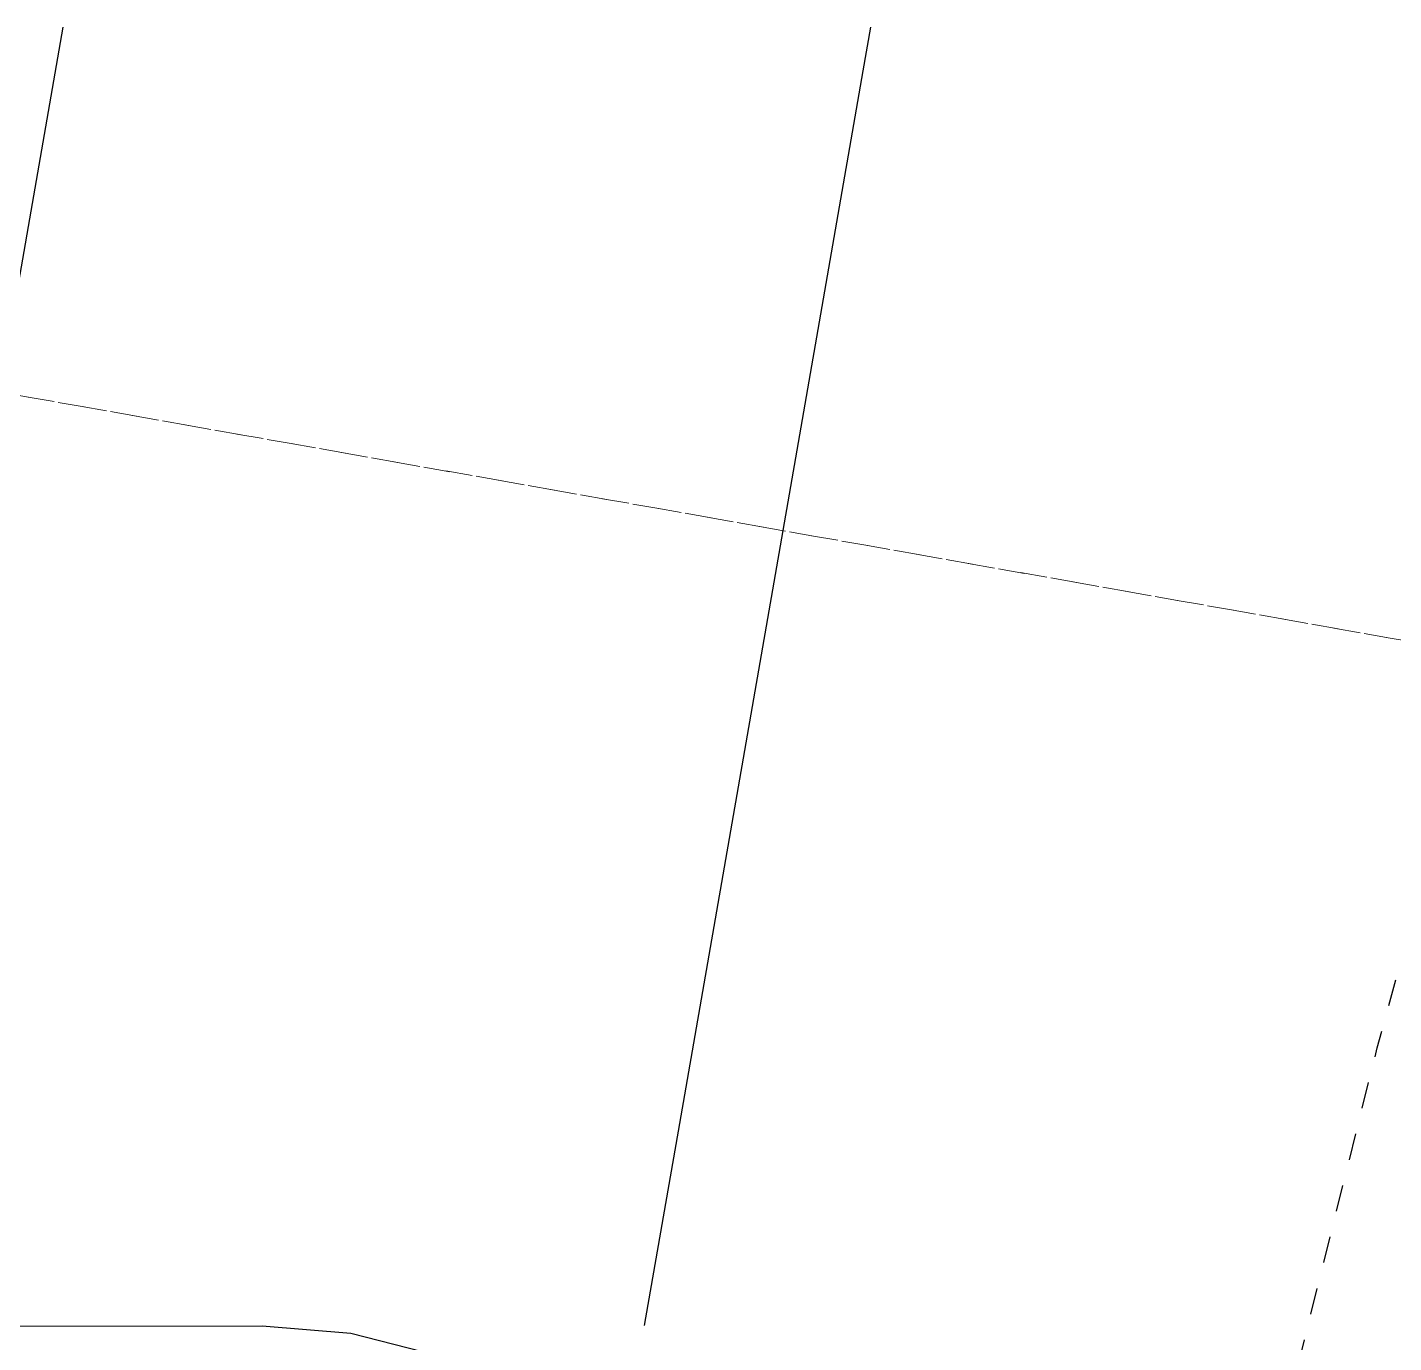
# Model space of a CAD drawing. Header units: metres. Extents: x -1147 to -802, y 5 to 567.
# Drawn here: x -1032.06 to -1026.91, y 548.46 to 553.42 of the extents above; entities that cross this region are included whole.
import ezdxf

# ---------------------------------------------------------------- set-up
doc = ezdxf.new("R2010")
doc.units = ezdxf.units.M
doc.linetypes.add('IMPORT-BDYS-Boundary _3_', pattern=[0.01, 0.009, -0.001])
doc.linetypes.add('IMPORT-LNMK-LineTurn _3_', pattern=[0.0012, 0.0006, -0.0006])

# ---------------------------------------------------------------- blocks, each defined once
blk = doc.blocks.new('T2DPAA-T2D-PWA-SU-M2D-000001_dwg-40815111-DRG-2873010 - GENERAL ARRANGEMENT PLAN')
at = {"color": 254, "linetype": 'IMPORT-BDYS-Boundary _3_', "lineweight": 18, "true_color": 0xe1e1e1}
blk.add_line((-83.1472, 1186.2419), (-81.9249, 1171.8359), dxfattribs=at)
at = {"color": 254, "linetype": 'IMPORT-BDYS-Boundary _3_', "lineweight": 18, "true_color": 0xe1e1e1, "flags": 128}
blk.add_lwpolyline([(-79.3765, 1172.0534), (-81.9249, 1171.8359), (-83.1472, 1186.2419)], dxfattribs=at)
blk = doc.blocks.new('T2DPAA-T2D-PWA-SU-M2D-000100_Survey_rvt-1-DRG-2873010 - GENERAL ARRANGEMENT PLAN')
at = {"color": 254, "lineweight": 18, "true_color": 0xe1e1e1, "rotation": 75.11694444444437}
blk.add_blockref('T2DPAA-T2D-PWA-SU-M2D-000001_dwg-40815111-DRG-2873010 - GENERAL ARRANGEMENT PLAN', (27.4325, 329.0961), dxfattribs=at)
blk = doc.blocks.new('T2DPAA-T2D-C3S-RW-M2D-100010_dwg-40802999-DRG-2873010 - GENERAL ARRANGEMENT PLAN')
at = {"color": 9, "lineweight": 25, "true_color": 0xc3c3c3, "flags": 128}
for points in [[(54.5501, -592.6044), (54.8079, -593.5706), (54.8714, -593.8088), (55.5793, -596.4626), (55.6383, -596.7926), (55.6413, -597.1278), (55.5882, -597.4589), (55.5723, -597.5193), (55.473, -597.7936), (55.3006, -598.1029), (55.1168, -598.3276)], [(55.1659, -594.9128), (57.0048, -594.7519), (58.5034, -594.6208), (60.1176, -594.4796)], [(55.9509, -597.8556), (56.7213, -597.7882), (59.2884, -597.5636), (60.7336, -597.4372), (60.8998, -597.4226)]]:
    blk.add_lwpolyline(points, dxfattribs=at)
at = {"color": 9, "linetype": 'IMPORT-LNMK-LineTurn _3_', "lineweight": 25, "true_color": 0xc3c3c3, "flags": 128}
blk.add_lwpolyline([(55.6376, -600.2873), (57.6723, -600.2563), (60.1722, -600.2688), (60.6001, -600.276), (61.6658, -600.3048)], dxfattribs=at)
blk = doc.blocks.new('T2DPAA-T2D-PWC-RW-M2D-100010_RoadDesign_rvt-1-DRG-2873010 - GENERAL ARRANGEMENT PLAN')
at = {"color": 254, "lineweight": 18, "true_color": 0xe3e3e3, "rotation": 75.11694444444437}
blk.add_blockref('T2DPAA-T2D-C3S-RW-M2D-100010_dwg-40802999-DRG-2873010 - GENERAL ARRANGEMENT PLAN', (-1722.337, 648.0105), dxfattribs=at)

msp = doc.modelspace()

# ---------------------------------------------------------------- block references
at = {"lineweight": 5}
msp.add_blockref('T2DPAA-T2D-PWC-RW-M2D-100010_RoadDesign_rvt-1-DRG-2873010 - GENERAL ARRANGEMENT PLAN', (100.4304, 0), dxfattribs=at)
at = {"color": 254, "lineweight": 5, "true_color": 0xe1e1e1}
msp.add_blockref('T2DPAA-T2D-PWA-SU-M2D-000100_Survey_rvt-1-DRG-2873010 - GENERAL ARRANGEMENT PLAN', (100.4304, 0), dxfattribs=at)

doc.saveas('drawing.dxf')
